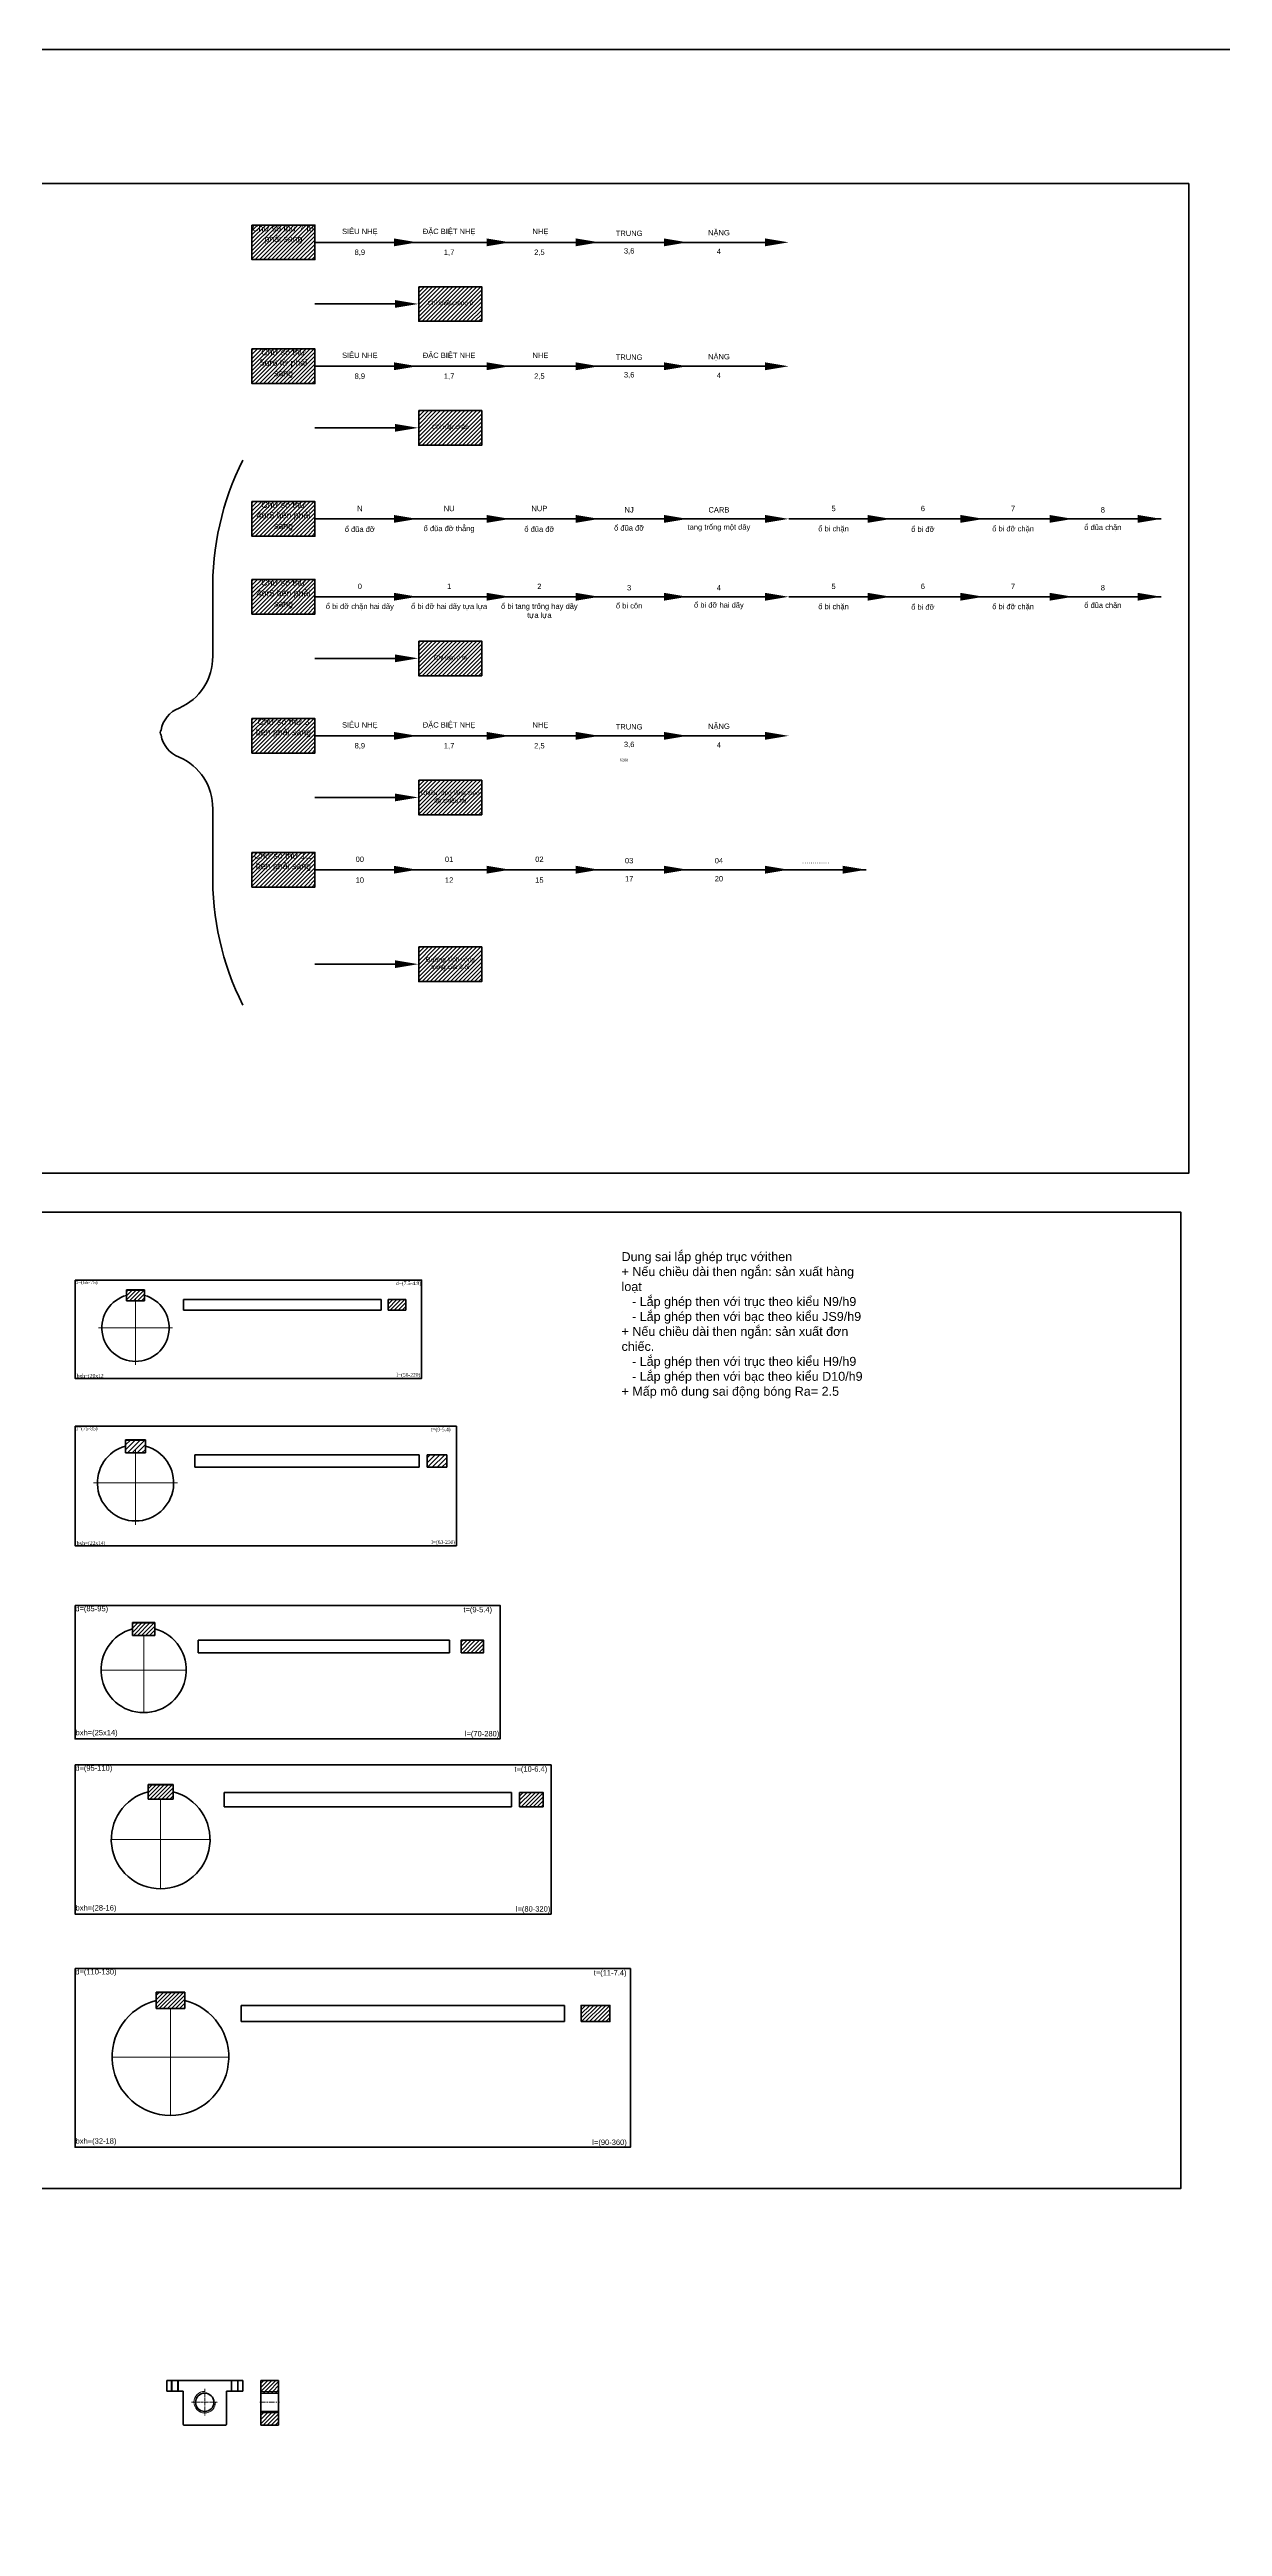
# Model space of a CAD drawing. Header units: millimetres. Extents: x -11382 to 23553, y -372 to 10786.
# Drawn here: x 4050 to 5356, y 3016 to 5775 of the extents above; entities that cross this region are included whole.
import ezdxf

# ---------------------------------------------------------------- set-up
doc = ezdxf.new("R2010")
doc.units = ezdxf.units.MM
doc.header["$LTSCALE"] = 0.2
doc.linetypes.add('CENTER', pattern=[50.8, 31.75, -6.35, 6.35, -6.35])
for name, color, linetype, lineweight in [('đường bao thấy', 7, 'Continuous', 40), ('đường mặt cắt', 160, 'Continuous', 15), ('đường nét mảnh', 220, 'Continuous', 15), ('đường nét tâm', 137, 'CENTER', 15)]:
    doc.layers.add(name, color=color, linetype=linetype, lineweight=lineweight)
doc.styles.add('nhat3', font='arial.ttf', dxfattribs={"height": 3})
doc.styles.add('nhat4', font='times.ttf', dxfattribs={"height": 4})
doc.styles.add('nhat5', font='arial.ttf', dxfattribs={"height": 10})
pattern_1 = [(45, (0, 32.9164), (-2.245064, 2.245064), [])]
pattern_2 = [(45, (7158.8117, -1391.164), (-2.245064, 2.245064), [])]

# ---------------------------------------------------------------- blocks, each defined once
blk = doc.blocks.new('gggg')
at = {"layer": 'đường bao thấy'}
for p, q in [((-185.9, -57.8), (-103.5, -57.8)), ((148.9, -57.8), (66.5, -57.8))]:
    blk.add_line(p, q, dxfattribs=at)
for centre, radius, start, end in [((-18.5, -4.4), 5, 56.4085, 123.5915), ((-102.5, 3.8), 61.6, 269.0894, 336.9823), ((-16, -31.8), 32, 99.576, 158.9387), ((-21.1, -31.8), 32, 21.0613, 80.424), ((65.5, 3.8), 61.6, 203.0177, 270.9106), ((-179.9, -375.2), 317.5, 88.9216, 116.6005), ((142.9, -375.2), 317.5, 63.3995, 91.0784)]:
    blk.add_arc(centre, radius, start, end, dxfattribs=at)

msp = doc.modelspace()

# ---------------------------------------------------------------- hatches: boundary and pattern name
at = {"layer": 'đường mặt cắt'}
h = msp.add_hatch(dxfattribs=at)
h.set_pattern_fill('ANSI31', color=256, style=0)
h.set_pattern_definition(pattern_2)
h.paths.add_polyline_path([(4304.854, 3178.329), (4284.854, 3178.329), (4284.854, 3166.129), (4304.854, 3166.129)])
h = msp.add_hatch(dxfattribs=at)
h.set_pattern_fill('ANSI31', color=256, style=0)
h.set_pattern_definition(pattern_2)
h.paths.add_polyline_path([(4284.854, 3166.129), (4284.854, 3164.153), (4304.854, 3164.153), (4304.854, 3166.129)])
h = msp.add_hatch(dxfattribs=at)
h.set_pattern_fill('ANSI31', color=256, style=0)
h.set_pattern_definition(pattern_2)
h.paths.add_polyline_path([(4304.854, 3142.129), (4304.854, 3143.753), (4284.854, 3143.753), (4284.854, 3142.129)])
h = msp.add_hatch(dxfattribs=at)
h.set_pattern_fill('ANSI31', color=256, style=0)
h.set_pattern_definition(pattern_2)
h.paths.add_polyline_path([(4284.854, 3142.129), (4284.854, 3128.329), (4304.854, 3128.329), (4304.854, 3142.129)])
at = {"layer": 'đường nét tâm'}
h = msp.add_hatch(dxfattribs=at)
h.set_pattern_fill('ANSI31', color=2, style=0)
h.set_pattern_definition([(45, (-185.877, 618.5478), (-2.245064, 2.245064), [])])
h.paths.add_polyline_path([(4345.279, 5541.262), (4345.279, 5579.802), (4275.125, 5579.802), (4275.125, 5541.262)])
h.paths.add_polyline_path([(4276.392, 5581.552), (4344.012, 5581.552), (4344.012, 5554.768), (4276.392, 5554.768)], flags=9)
h = msp.add_hatch(dxfattribs=at)
h.set_pattern_fill('ANSI31', color=2, style=0)
h.set_pattern_definition([(45, (0, 549.8562), (-2.245064, 2.245064), [])])
h.paths.add_polyline_path([(4531.156, 5472.57), (4531.156, 5511.111), (4461.002, 5511.111), (4461.002, 5472.57)])
h.paths.add_polyline_path([(4470.382, 5505.325), (4521.775, 5505.325), (4521.775, 5494.653), (4470.382, 5494.653)], flags=24)
h = msp.add_hatch(dxfattribs=at)
h.set_pattern_fill('ANSI31', color=80, style=0)
h.set_pattern_definition([(45, (-185.877, 480.504), (-2.245064, 2.245064), [])])
h.paths.add_polyline_path([(4345.279, 5403.218), (4345.279, 5441.759), (4275.125, 5441.759), (4275.125, 5403.218)])
h.paths.add_polyline_path([(4275.241, 5443.509), (4345.163, 5443.509), (4345.163, 5416.724), (4275.241, 5416.724)], flags=9)
h = msp.add_hatch(dxfattribs=at)
h.set_pattern_fill('ANSI31', color=80, style=0)
h.set_pattern_definition([(45, (0, 411.8123), (-2.245064, 2.245064), [])])
h.paths.add_polyline_path([(4531.156, 5334.526), (4531.156, 5373.067), (4461.002, 5373.067), (4461.002, 5334.526)])
h.paths.add_polyline_path([(4475.501, 5367.281), (4516.657, 5367.281), (4516.657, 5356.623), (4475.501, 5356.623)], flags=24)
h = msp.add_hatch(dxfattribs=at)
h.set_pattern_fill('ANSI31', color=4, style=0)
h.set_pattern_definition([(45, (-185.877, 310.4348), (-2.245064, 2.245064), [])])
h.paths.add_polyline_path([(4345.279, 5233.149), (4345.279, 5271.689), (4275.125, 5271.689), (4275.125, 5233.149)])
h.paths.add_polyline_path([(4275.382, 5273.439), (4345.021, 5273.439), (4345.021, 5246.655), (4275.382, 5246.655)], flags=9)
h = msp.add_hatch(dxfattribs=at)
h.set_pattern_fill('ANSI31', color=4, style=0)
h.set_pattern_definition([(45, (-185.877, 223.6767), (-2.245064, 2.245064), [])])
h.paths.add_polyline_path([(4345.279, 5146.391), (4345.279, 5184.931), (4275.125, 5184.931), (4275.125, 5146.391)])
h.paths.add_polyline_path([(4275.382, 5186.681), (4345.021, 5186.681), (4345.021, 5159.897), (4275.382, 5159.897)], flags=9)
h = msp.add_hatch(dxfattribs=at)
h.set_pattern_fill('ANSI31', color=4, style=0)
h.set_pattern_definition([(45, (0, 154.985), (-2.245064, 2.245064), [])])
h.paths.add_polyline_path([(4531.156, 5077.699), (4531.156, 5116.24), (4461.002, 5116.24), (4461.002, 5077.699)])
h.paths.add_polyline_path([(4476.698, 5110.454), (4515.46, 5110.454), (4515.46, 5100.142), (4476.698, 5100.142)], flags=24)
h = msp.add_hatch(dxfattribs=at)
h.set_pattern_fill('ANSI31', color=256, style=0)
h.set_pattern_definition([(45, (-185.877, 68.6916), (-2.245064, 2.245064), [])])
h.paths.add_polyline_path([(4345.279, 4991.406), (4345.279, 5029.946), (4275.125, 5029.946), (4275.125, 4991.406)])
h.paths.add_polyline_path([(4280.104, 5031.696), (4340.3, 5031.696), (4340.3, 5004.912), (4280.104, 5004.912)], flags=9)
h = msp.add_hatch(dxfattribs=at)
h.set_pattern_fill('ANSI31', color=256, style=0)
h.paths.add_polyline_path([(4531.156, 4922.714), (4531.156, 4961.255), (4461.002, 4961.255), (4461.002, 4922.714)])
h.paths.add_polyline_path([(4464.027, 4955.469), (4528.131, 4955.469), (4528.131, 4936.698), (4464.027, 4936.698)], flags=24)
h = msp.add_hatch(dxfattribs=at)
h.set_pattern_fill('ANSI31', color=6, style=0)
h.set_pattern_definition([(45, (-185.877, -80.454), (-2.245064, 2.245064), [])])
h.paths.add_polyline_path([(4345.279, 4842.26), (4345.279, 4880.801), (4275.125, 4880.801), (4275.125, 4842.26)])
h.paths.add_polyline_path([(4278.269, 4882.551), (4342.135, 4882.551), (4342.135, 4855.766), (4278.269, 4855.766)], flags=9)
h = msp.add_hatch(dxfattribs=at)
h.set_pattern_fill('ANSI31', color=6, style=0)
h.set_pattern_definition([(45, (0, -185.755), (-2.245064, 2.245064), [])])
h.paths.add_polyline_path([(4531.156, 4736.959), (4531.156, 4775.5), (4461.002, 4775.5), (4461.002, 4736.959)])
h.paths.add_polyline_path([(4460.142, 4769.714), (4532.015, 4769.714), (4532.015, 4753.527), (4460.142, 4753.527)], flags=9)
h = msp.add_hatch(dxfattribs=at)
h.set_pattern_fill('ANSI31', color=256, style=0)
h.paths.add_polyline_path([(4155.411, 4393.14), (4135.411, 4393.14), (4135.411, 4381.14), (4155.411, 4381.14)])
h = msp.add_hatch(dxfattribs=at)
h.set_pattern_fill('ANSI31', color=256, style=0)
h.paths.add_polyline_path([(4446.693, 4382.687), (4426.693, 4382.687), (4426.693, 4370.687), (4446.693, 4370.687)])
h = msp.add_hatch(dxfattribs=at)
h.set_pattern_fill('ANSI31', color=256, scale=1.2, style=0)
h.paths.add_polyline_path([(4156.411, 4211.882), (4156.411, 4225.882), (4134.411, 4225.882), (4134.411, 4211.882)])
h = msp.add_hatch(dxfattribs=at)
h.set_pattern_fill('ANSI31', color=256, scale=1.2, style=0)
h.paths.add_polyline_path([(4492.161, 4209.758), (4470.161, 4209.758), (4470.161, 4195.758), (4492.161, 4195.758)])
h = msp.add_hatch(dxfattribs=at)
h.set_pattern_fill('ANSI31', color=256, style=0)
h.paths.add_polyline_path([(4167.012, 4022.338), (4142.012, 4022.338), (4142.012, 4008.338), (4167.012, 4008.338)])
h = msp.add_hatch(dxfattribs=at)
h.set_pattern_fill('ANSI31', color=256, style=0)
h.paths.add_polyline_path([(4533.116, 4003.089), (4508.116, 4003.089), (4508.116, 3989.089), (4533.116, 3989.089)])
h = msp.add_hatch(dxfattribs=at)
h.set_pattern_fill('ANSI31', color=256, style=0)
h.set_pattern_definition(pattern_1)
h.paths.add_polyline_path([(4159.415, 3826.044), (4187.415, 3826.044), (4187.415, 3842.044), (4159.415, 3842.044)])
h = msp.add_hatch(dxfattribs=at)
h.set_pattern_fill('ANSI31', color=256, style=0)
h.set_pattern_definition(pattern_1)
h.paths.add_polyline_path([(4573.269, 3817.507), (4599.397, 3817.507), (4599.397, 3833.507), (4573.269, 3833.507)])
h = msp.add_hatch(dxfattribs=at)
h.set_pattern_fill('ANSI31', color=256, style=0)
h.paths.add_polyline_path([(4168.297, 3610.643), (4168.297, 3592.643), (4200.297, 3592.643), (4200.297, 3610.643)])
h = msp.add_hatch(dxfattribs=at)
h.set_pattern_fill('ANSI31', color=256, style=0)
h.paths.add_polyline_path([(4673.823, 3596.152), (4641.823, 3596.152), (4641.823, 3578.152), (4673.823, 3578.152)])

# ---------------------------------------------------------------- linework, layer by layer
at = {"layer": 'đường bao thấy'}
for p, q in [((4345.279, 5560.532), (4846.753, 5560.532)), ((4345.279, 5491.917), (4434.295, 5491.917)), ((4345.279, 5422.488), (4846.753, 5422.488)), ((4345.279, 5353.873), (4434.295, 5353.873)), ((4345.279, 5252.419), (4846.753, 5252.419)), ((4873.003, 5252.419), (5288.075, 5252.419)), ((4345.279, 5165.661), (4846.753, 5165.661)), ((4873.003, 5165.661), (5288.075, 5165.661)), ((4345.279, 5097.045), (4434.295, 5097.045)), ((4345.279, 5010.676), (4846.753, 5010.676)), ((4345.279, 4942.06), (4434.295, 4942.06)), ((4345.279, 4861.53), (4959.404, 4861.53)), ((4345.279, 4756.305), (4434.295, 4756.305)), ((4135.411, 4393.54), (4135.411, 4381.14)), ((4135.411, 4393.54), (4155.411, 4393.54)), ((4135.411, 4393.14), (4155.411, 4393.14)), ((4155.411, 4393.54), (4155.411, 4381.14)), ((4135.411, 4381.14), (4155.411, 4381.14)), ((4198.881, 4382.687), (4418.881, 4382.687)), ((4198.881, 4370.687), (4198.881, 4382.687)), ((4418.881, 4370.687), (4198.881, 4370.687)), ((4418.881, 4382.687), (4418.881, 4370.687)), ((4426.693, 4382.687), (4446.693, 4382.687)), ((4426.693, 4370.687), (4426.693, 4382.687)), ((4446.693, 4370.687), (4426.693, 4370.687)), ((4446.693, 4382.687), (4446.693, 4370.687)), ((4134.411, 4226.282), (4134.411, 4211.882)), ((4134.411, 4226.282), (4156.411, 4226.282)), ((4134.411, 4225.882), (4156.411, 4225.882)), ((4156.411, 4226.282), (4156.411, 4211.882)), ((4134.411, 4211.882), (4156.411, 4211.882)), ((4211.472, 4209.758), (4461.472, 4209.758)), ((4211.472, 4195.758), (4211.472, 4209.758)), ((4461.472, 4195.758), (4211.472, 4195.758)), ((4461.472, 4209.758), (4461.472, 4195.758)), ((4470.161, 4209.758), (4492.161, 4209.758)), ((4470.161, 4195.758), (4470.161, 4209.758)), ((4492.161, 4195.758), (4470.161, 4195.758)), ((4492.161, 4209.758), (4492.161, 4195.758)), ((4142.012, 4022.738), (4142.012, 4008.338)), ((4142.012, 4022.738), (4167.012, 4022.738)), ((4142.012, 4022.338), (4167.012, 4022.338)), ((4142.012, 4008.338), (4167.012, 4008.338)), ((4167.012, 4022.738), (4167.012, 4008.338)), ((4215.247, 4003.089), (4495.247, 4003.089)), ((4215.247, 3989.089), (4215.247, 4003.089)), ((4495.247, 4003.089), (4495.247, 3989.089)), ((4495.247, 3989.089), (4215.247, 3989.089)), ((4159.415, 3842.444), (4159.415, 3826.044)), ((4159.415, 3842.444), (4187.415, 3842.444)), ((4159.415, 3842.044), (4187.415, 3842.044)), ((4187.415, 3842.444), (4187.415, 3826.044)), ((4159.415, 3826.044), (4187.415, 3826.044)), ((4244.093, 3833.507), (4564.093, 3833.507)), ((4244.093, 3817.507), (4244.093, 3833.507)), ((4564.093, 3817.507), (4244.093, 3817.507)), ((4564.093, 3833.507), (4564.093, 3817.507)), ((4168.297, 3611.043), (4168.297, 3592.643)), ((4168.297, 3611.043), (4200.297, 3611.043)), ((4168.297, 3610.643), (4200.297, 3610.643)), ((4168.297, 3592.643), (4200.297, 3592.643)), ((4200.297, 3611.043), (4200.297, 3592.643)), ((4263.149, 3596.152), (4623.149, 3596.152)), ((4263.149, 3578.152), (4263.149, 3596.152)), ((4623.149, 3596.152), (4623.149, 3578.152)), ((4623.149, 3578.152), (4263.149, 3578.152)), ((4180.179, 3166.229), (4180.179, 3178.329)), ((4185.854, 3178.329), (4185.854, 3166.229)), ((4192.654, 3178.329), (4192.654, 3166.229)), ((4252.404, 3178.329), (4252.404, 3166.229)), ((4259.204, 3178.329), (4259.204, 3166.229)), ((4264.879, 3166.229), (4264.879, 3178.329)), ((4284.854, 3178.329), (4304.854, 3178.329)), ((4284.854, 3178.329), (4284.854, 3128.329)), ((4304.854, 3178.329), (4304.854, 3128.329)), ((4198.329, 3166.229), (4180.179, 3166.229)), ((4198.329, 3166.229), (4198.329, 3129.539)), ((4246.729, 3166.229), (4264.879, 3166.229)), ((4246.729, 3166.229), (4246.729, 3129.539)), ((4284.854, 3164.153), (4304.854, 3164.153)), ((4284.854, 3143.753), (4304.854, 3143.753)), ((4284.854, 3128.329), (4304.854, 3128.329))]:
    msp.add_line(p, q, dxfattribs=at)
at = {"layer": 'đường bao thấy', "ltscale": 0.5}
for p, q in [((4192.654, 3178.329), (4180.179, 3178.329)), ((4220.757, 3178.329), (4193.254, 3178.329)), ((4224.3, 3178.329), (4251.804, 3178.329)), ((4259.204, 3178.329), (4264.879, 3178.329)), ((4220.282, 3128.329), (4199.539, 3128.329)), ((4217.998, 3128.329), (4245.519, 3128.329))]:
    msp.add_line(p, q, dxfattribs=at)
msp.add_lwpolyline([(-1640.551, 5775.37), (7573.634, 5775.37), (7573.634, 1397.743), (-1640.551, 1397.743)], close=True, dxfattribs=at)
at = {"layer": 'đường bao thấy'}
for points in [[(3451.503, 5626.056), (5318.63, 5626.056), (5318.63, 4523.273), (3451.503, 4523.273)], [(4275.125, 5579.802), (4345.279, 5579.802), (4345.279, 5541.262), (4275.125, 5541.262)], [(4461.002, 5511.111), (4531.156, 5511.111), (4531.156, 5472.57), (4461.002, 5472.57)], [(4275.125, 5441.759), (4345.279, 5441.759), (4345.279, 5403.218), (4275.125, 5403.218)], [(4461.002, 5373.067), (4531.156, 5373.067), (4531.156, 5334.526), (4461.002, 5334.526)], [(4275.125, 5271.689), (4345.279, 5271.689), (4345.279, 5233.149), (4275.125, 5233.149)], [(4275.125, 5184.931), (4345.279, 5184.931), (4345.279, 5146.391), (4275.125, 5146.391)], [(4461.002, 5116.24), (4531.156, 5116.24), (4531.156, 5077.699), (4461.002, 5077.699)], [(4275.125, 5029.946), (4345.279, 5029.946), (4345.279, 4991.406), (4275.125, 4991.406)], [(4461.002, 4961.255), (4531.156, 4961.255), (4531.156, 4922.714), (4461.002, 4922.714)], [(4275.125, 4880.801), (4345.279, 4880.801), (4345.279, 4842.26), (4275.125, 4842.26)], [(4461.002, 4775.5), (4531.156, 4775.5), (4531.156, 4736.959), (4461.002, 4736.959)], [(3451.503, 4480.038), (5309.692, 4480.038), (5309.692, 3392.138), (3451.503, 3392.138)], [(4078.098, 4404.363), (4464.026, 4404.363), (4464.026, 4294.722), (4078.098, 4294.722)], [(4078.098, 4241.462), (4502.83, 4241.462), (4502.83, 4108.354), (4078.098, 4108.354)], [(4078.098, 4041.729), (4551.59, 4041.729), (4551.59, 3893.08), (4078.098, 3893.08)], [(4508.116, 3989.089), (4533.116, 3989.089), (4533.116, 4003.089), (4508.116, 4003.089)], [(4078.098, 3864.122), (4608.417, 3864.122), (4608.417, 3697.873), (4078.098, 3697.873)], [(4573.269, 3833.507), (4599.397, 3833.507), (4599.397, 3817.507), (4573.269, 3817.507)], [(4078.098, 3637.097), (4696.649, 3637.097), (4696.649, 3438.064), (4078.098, 3438.064)], [(4641.823, 3578.152), (4673.823, 3578.152), (4673.823, 3596.152), (4641.823, 3596.152)]]:
    msp.add_lwpolyline(points, close=True, dxfattribs=at)
for points in [[(4222.529, 3178.329), (4192.654, 3178.329)], [(4222.529, 3178.329), (4259.204, 3178.329)]]:
    msp.add_lwpolyline(points, dxfattribs=at)
msp.add_circle((4222.529, 3153.953), 10.2, dxfattribs=at)
for centre, radius, start, end in [((4145.411, 4351.14), 37.5, 105.46601, 74.53399), ((4145.411, 4178.382), 42.5, 105.000266, 74.999734), ((4154.512, 3969.838), 47.5, 105.257523, 74.742477), ((4173.415, 3781.044), 55, 104.746653, 75.253347), ((4184.297, 3538.643), 65, 104.250033, 75.749967)]:
    msp.add_arc(centre, radius, start, end, dxfattribs=at)
at = {"layer": 'đường bao thấy', "ltscale": 0.5}
for centre, start, end in [((4199.539, 3129.539), 180, 270), ((4245.519, 3129.539), 270, 0)]:
    msp.add_arc(centre, 1.21, start, end, dxfattribs=at)
at = {"layer": 'đường bao thấy'}
for points in [[(4433.204, 5564.907), (4433.204, 5556.157), (4459.454, 5560.532)], [(4536.51, 5564.907), (4536.51, 5556.157), (4562.76, 5560.532)], [(4635.854, 5564.907), (4635.854, 5556.157), (4662.104, 5560.532)], [(4734.101, 5564.907), (4734.101, 5556.157), (4760.351, 5560.532)], [(4846.753, 5564.907), (4846.753, 5556.157), (4873.003, 5560.532)], [(4434.295, 5496.292), (4434.295, 5487.542), (4460.545, 5491.917)], [(4433.204, 5426.863), (4433.204, 5418.113), (4459.454, 5422.488)], [(4536.51, 5426.863), (4536.51, 5418.113), (4562.76, 5422.488)], [(4635.854, 5426.863), (4635.854, 5418.113), (4662.104, 5422.488)], [(4734.101, 5426.863), (4734.101, 5418.113), (4760.351, 5422.488)], [(4846.753, 5426.863), (4846.753, 5418.113), (4873.003, 5422.488)], [(4434.295, 5358.248), (4434.295, 5349.498), (4460.545, 5353.873)], [(4433.204, 5256.794), (4433.204, 5248.044), (4459.454, 5252.419)], [(4536.51, 5256.794), (4536.51, 5248.044), (4562.76, 5252.419)], [(4635.854, 5256.794), (4635.854, 5248.044), (4662.104, 5252.419)], [(4734.101, 5256.794), (4734.101, 5248.044), (4760.351, 5252.419)], [(4846.753, 5256.794), (4846.753, 5248.044), (4873.003, 5252.419)], [(4960.928, 5256.794), (4960.928, 5248.044), (4987.178, 5252.419)], [(5064.234, 5256.794), (5064.234, 5248.044), (5090.484, 5252.419)], [(5163.578, 5256.794), (5163.578, 5248.044), (5189.828, 5252.419)], [(5261.825, 5256.794), (5261.825, 5248.044), (5288.075, 5252.419)], [(4433.204, 5170.036), (4433.204, 5161.286), (4459.454, 5165.661)], [(4536.51, 5170.036), (4536.51, 5161.286), (4562.76, 5165.661)], [(4635.854, 5170.036), (4635.854, 5161.286), (4662.104, 5165.661)], [(4734.101, 5170.036), (4734.101, 5161.286), (4760.351, 5165.661)], [(4846.753, 5170.036), (4846.753, 5161.286), (4873.003, 5165.661)], [(4960.928, 5170.036), (4960.928, 5161.286), (4987.178, 5165.661)], [(5064.234, 5170.036), (5064.234, 5161.286), (5090.484, 5165.661)], [(5163.578, 5170.036), (5163.578, 5161.286), (5189.828, 5165.661)], [(5261.825, 5170.036), (5261.825, 5161.286), (5288.075, 5165.661)], [(4434.295, 5101.42), (4434.295, 5092.67), (4460.545, 5097.045)], [(4433.204, 5015.051), (4433.204, 5006.301), (4459.454, 5010.676)], [(4536.51, 5015.051), (4536.51, 5006.301), (4562.76, 5010.676)], [(4635.854, 5015.051), (4635.854, 5006.301), (4662.104, 5010.676)], [(4734.101, 5015.051), (4734.101, 5006.301), (4760.351, 5010.676)], [(4846.753, 5015.051), (4846.753, 5006.301), (4873.003, 5010.676)], [(4434.295, 4946.435), (4434.295, 4937.685), (4460.545, 4942.06)], [(4433.204, 4865.905), (4433.204, 4857.155), (4459.454, 4861.53)], [(4536.51, 4865.905), (4536.51, 4857.155), (4562.76, 4861.53)], [(4635.854, 4865.905), (4635.854, 4857.155), (4662.104, 4861.53)], [(4734.101, 4865.905), (4734.101, 4857.155), (4760.351, 4861.53)], [(4846.753, 4865.905), (4846.753, 4857.155), (4873.003, 4861.53)], [(4933.154, 4865.905), (4933.154, 4857.155), (4959.404, 4861.53)], [(4434.295, 4760.68), (4434.295, 4751.93), (4460.545, 4756.305)]]:
    msp.add_solid(points, dxfattribs=at)
at = {"layer": 'đường mặt cắt'}
for p, q in [((4145.411, 4384.14), (4145.411, 4309.89)), ((4104.161, 4351.14), (4186.661, 4351.14)), ((4145.411, 4215.232), (4145.411, 4131.632)), ((4098.661, 4178.382), (4192.161, 4178.382)), ((4154.512, 4008.338), (4154.512, 3922.338)), ((4107.012, 3969.838), (4202.012, 3969.838)), ((4173.415, 3826.044), (4173.415, 3726.044)), ((4118.415, 3781.044), (4228.415, 3781.044)), ((4184.297, 3592.643), (4184.297, 3473.643)), ((4119.297, 3538.643), (4249.297, 3538.643))]:
    msp.add_line(p, q, dxfattribs=at)
at = {"layer": 'đường nét mảnh'}
for p, q in [((4185.254, 3166.229), (4185.254, 3178.329)), ((4193.254, 3166.229), (4193.254, 3178.329)), ((4251.804, 3166.229), (4251.804, 3178.329)), ((4259.804, 3166.229), (4259.804, 3178.329)), ((4284.854, 3166.129), (4304.854, 3166.129)), ((4284.854, 3142.129), (4304.854, 3142.129))]:
    msp.add_line(p, q, dxfattribs=at)
msp.add_arc((4222.529, 3154.129), 12, 90, 0, dxfattribs=at)
at = {"layer": 'đường nét tâm', "ltscale": 0.5}
for p, q in [((4207.888, 3154.129), (4237.17, 3154.129)), ((4222.529, 3168.77), (4222.529, 3139.135)), ((4222.529, 3168.77), (4222.529, 3139.135))]:
    msp.add_line(p, q, dxfattribs=at)
at = {"layer": 'đường nét tâm'}
msp.add_line((4283.854, 3153.953), (4305.854, 3153.953), dxfattribs=at)

# ---------------------------------------------------------------- block references
at = {"layer": 'đường bao thấy', "rotation": 90}
msp.add_blockref('gggg', (4173.628, 5032.854), dxfattribs=at)

# ---------------------------------------------------------------- texts
at = {"layer": 'đường bao thấy'}
for s, insert, char_height, width, attachment_point, style in [('Chữ số thứ 7 từ phải sang', (4310.202, 5579.802), 7, 70.15392, 2, 'nhat3'), ('SIÊU NHẸ', (4395.279, 5572.093), 6, 98.94773, 5, 'nhat3'), ('ĐẶC BIỆT NHẸ', (4494.753, 5572.093), 6, 98.94773, 5, 'nhat3'), (' NHẸ', (4595.279, 5572.093), 6, 98.94773, 5, 'nhat3'), ('NẶNG', (4795.279, 5570.591), 6, 98.94773, 5, 'nhat3'), ('8,9', (4395.279, 5548.971), 6, 98.94773, 5, 'nhat3'), ('1,7', (4494.753, 5548.971), 6, 98.94773, 5, 'nhat3'), ('2,5', (4595.279, 5548.971), 6, 98.94773, 5, 'nhat3'), ('TRUNG', (4695.279, 5570.591), 6, 98.94773, 5, 'nhat3'), ('3,6', (4695.279, 5550.473), 6, 98.94773, 5, 'nhat3'), ('4', (4795.279, 5550.473), 6, 98.94773, 5, 'nhat3'), ('Chỉ chiều rộng ổ ', (4496.079, 5492.306), 5, 70.15392, 5, 'nhat3'), ('Chữ số thứ 5or6 từ phải sang', (4310.202, 5441.759), 7, 70.15392, 2, 'nhat3'), ('SIÊU NHẸ', (4395.279, 5434.049), 6, 98.94773, 5, 'nhat3'), ('ĐẶC BIỆT NHẸ', (4494.753, 5434.049), 6, 98.94773, 5, 'nhat3'), (' NHẸ', (4595.279, 5434.049), 6, 98.94773, 5, 'nhat3'), ('NẶNG', (4795.279, 5432.548), 6, 98.94773, 5, 'nhat3'), ('8,9', (4395.279, 5410.927), 6, 98.94773, 5, 'nhat3'), ('1,7', (4494.753, 5410.927), 6, 98.94773, 5, 'nhat3'), ('2,5', (4595.279, 5410.927), 6, 98.94773, 5, 'nhat3'), ('TRUNG', (4695.279, 5432.548), 6, 98.94773, 5, 'nhat3'), ('3,6', (4695.279, 5412.429), 6, 98.94773, 5, 'nhat3'), ('4', (4795.279, 5412.429), 6, 98.94773, 5, 'nhat3'), ('Chỉ nắp chặn ', (4496.079, 5354.262), 5, 70.15392, 5, 'nhat3'), ('Chữ số thứ 4or5 bên phải sang', (4310.202, 5271.689), 7, 70.15392, 2, 'nhat3'), ('ổ đũa đỡ', (4395.279, 5240.858), 6, 98.94773, 5, 'nhat3'), ('N', (4395.279, 5263.98), 6, 98.94773, 5, 'nhat3'), ('ổ đũa đỡ thẳng', (4494.753, 5240.858), 6, 98.94773, 5, 'nhat3'), ('NU', (4494.753, 5263.98), 6, 98.94773, 5, 'nhat3'), ('ổ đũa đỡ', (4595.279, 5240.955), 6, 98.94773, 5, 'nhat3'), ('NUP', (4595.279, 5263.98), 6, 98.94773, 5, 'nhat3'), ('ổ đũa đỡ', (4695.279, 5242.36), 6, 98.94773, 5, 'nhat3'), ('NJ', (4695.279, 5262.478), 6, 98.94773, 5, 'nhat3'), ('tang trống một dãy', (4795.279, 5242.36), 6, 98.94773, 5, 'nhat3'), ('CARB', (4795.279, 5262.478), 6, 98.94773, 5, 'nhat3'), ('ổ bi chặn', (4923.003, 5240.858), 6, 98.94773, 5, 'nhat3'), ('5', (4923.003, 5263.98), 6, 98.94773, 5, 'nhat3'), ('ổ bi đỡ', (5022.477, 5240.858), 6, 98.94773, 5, 'nhat3'), ('6', (5022.477, 5263.98), 6, 98.94773, 5, 'nhat3'), ('ổ bi đỡ chặn', (5123.003, 5240.858), 6, 98.94773, 5, 'nhat3'), ('7', (5123.003, 5263.98), 6, 98.94773, 5, 'nhat3'), ('ổ đũa chặn', (5223.003, 5242.36), 6, 98.94773, 5, 'nhat3'), ('8', (5223.003, 5262.478), 6, 98.94773, 5, 'nhat3'), ('Chữ số thứ 4or5 bên phải sang', (4310.202, 5184.931), 7, 70.15392, 2, 'nhat3'), ('0', (4395.279, 5177.222), 6, 98.94773, 5, 'nhat3'), ('1', (4494.753, 5177.222), 6, 98.94773, 5, 'nhat3'), ('2', (4595.279, 5177.222), 6, 98.94773, 5, 'nhat3'), ('3', (4695.279, 5175.72), 6, 98.94773, 5, 'nhat3'), ('4', (4795.279, 5175.72), 6, 98.94773, 5, 'nhat3'), ('5', (4923.003, 5177.222), 6, 98.94773, 5, 'nhat3'), ('6', (5022.477, 5177.222), 6, 98.94773, 5, 'nhat3'), ('7', (5123.003, 5177.222), 6, 98.94773, 5, 'nhat3'), ('8', (5223.003, 5175.72), 6, 98.94773, 5, 'nhat3'), ('ổ bi đỡ chặn hai dãy', (4395.279, 5154.1), 6, 98.94773, 5, 'nhat3'), ('ổ bi đỡ hai dãy tựa lựa', (4494.753, 5154.1), 6, 98.94773, 5, 'nhat3'), ('ổ bi tang trống hay dãy tựa lựa', (4595.279, 5149.46), 6, 98.94773, 5, 'nhat3'), ('ổ bi côn', (4695.279, 5155.602), 6, 98.94773, 5, 'nhat3'), ('ổ bi đỡ hai dãy', (4795.279, 5155.602), 6, 98.94773, 5, 'nhat3'), ('ổ bi chặn', (4923.003, 5154.1), 6, 98.94773, 5, 'nhat3'), ('ổ bi đỡ', (5022.477, 5154.1), 6, 98.94773, 5, 'nhat3'), ('ổ bi đỡ chặn', (5123.003, 5154.1), 6, 98.94773, 5, 'nhat3'), ('ổ đũa chặn', (5223.003, 5155.602), 6, 98.94773, 5, 'nhat3'), ('Chỉ loại ổ bi', (4496.079, 5097.435), 5, 70.15392, 5, 'nhat3'), ('Chữ số thứ 3 bên phải sang', (4310.202, 5029.946), 7, 70.15392, 2, 'nhat3'), ('SIÊU NHẸ', (4395.279, 5022.237), 6, 98.94773, 5, 'nhat3'), ('ĐẶC BIỆT NHẸ', (4494.753, 5022.237), 6, 98.94773, 5, 'nhat3'), (' NHẸ', (4595.279, 5022.237), 6, 98.94773, 5, 'nhat3'), ('TRUNG', (4695.279, 5020.735), 6, 98.94773, 5, 'nhat3'), ('NẶNG', (4795.279, 5020.735), 6, 98.94773, 5, 'nhat3'), ('8,9', (4395.279, 4999.115), 6, 98.94773, 5, 'nhat3'), ('1,7', (4494.753, 4999.115), 6, 98.94773, 5, 'nhat3'), ('2,5', (4595.279, 4999.115), 6, 98.94773, 5, 'nhat3'), ('3,6', (4695.279, 5000.617), 6, 98.94773, 5, 'nhat3'), ('4', (4795.279, 5000.617), 6, 98.94773, 5, 'nhat3'), ('Chiều rộng tăng theo độ chiệu tải', (4496.079, 4942.449), 5, 70.15392, 5, 'nhat3'), ('Chữ số thứ 1,2 bên phải sang', (4310.202, 4880.801), 7, 70.15392, 2, 'nhat3'), ('00', (4395.279, 4873.091), 6, 98.94773, 5, 'nhat3'), ('01', (4494.753, 4873.091), 6, 98.94773, 5, 'nhat3'), ('02', (4595.279, 4873.091), 6, 98.94773, 5, 'nhat3'), ('03', (4695.279, 4871.59), 6, 98.94773, 5, 'nhat3'), ('04', (4795.279, 4871.59), 6, 98.94773, 5, 'nhat3'), ('.............', (4903.078, 4871.59), 6, 112.65165, 5, 'nhat3'), ('10', (4395.279, 4849.969), 6, 98.94773, 5, 'nhat3'), ('12', (4494.753, 4849.969), 6, 98.94773, 5, 'nhat3'), ('15', (4595.279, 4849.969), 6, 98.94773, 5, 'nhat3'), ('17', (4695.279, 4851.471), 6, 98.94773, 5, 'nhat3'), ('20', (4795.279, 4851.471), 6, 98.94773, 5, 'nhat3'), ('Đường kính vòng trong của ô bi', (4496.079, 4756.695), 5, 70.15392, 5, 'nhat3'), ('{\\C1;Dung sai lắp ghép trục vớithen\\P+ Nếu chiều dài then ngắn: sản xuất hàng loạt\\P   - Lắp ghép then với trục theo kiểu N9/h9\\P   - Lắp ghép then với bạc theo kiểu JS9/h9\\P+ Nếu chiều dài then ngắn: sản xuất đơn chiếc.\\P   - Lắp ghép then với trục theo kiểu H9/h9\\P   - Lắp ghép then với bạc theo kiểu D10/h9\\P+ Mấp mô dung sai động bóng Ra= 2.5}', (4686.823, 4435.43), 10, 258.30181, 1, 'nhat3'), ('d=(65-75)', (4078.32, 4403.889), 4, 10.53139, 1, 'nhat4'), ('d=(7.5-4.9)', (4435.621, 4402.787), 4, 10.53139, 1, 'nhat4'), ('bxh=(20x12', (4079.904, 4299.67), 4, 10.53139, 1, 'nhat4'), ('l=(56-220)', (4436.107, 4300.736), 4, 10.53139, 1, 'nhat4'), ('d=(75-85)', (4078.32, 4240.988), 4, 10.53139, 1, 'nhat4'), ('t=(9-5.4)', (4474.425, 4239.886), 4, 10.53139, 1, 'nhat4'), ('bxh=(22x14)', (4079.904, 4113.302), 4, 10.53139, 1, 'nhat4'), ('l=(63-250)', (4474.911, 4114.369), 4, 10.53139, 1, 'nhat4'), ('d=(85-95)', (4078.32, 4041.255), 6, 10.53139, 1, 'nhat5'), ('t=(9-5.4)', (4510.675, 4040.152), 6, 23.04194, 1, 'nhat5'), ('bxh=(25x14)', (4078.674, 3903.095), 6, 10.53139, 1, 'nhat5'), ('l=(70-280)', (4512.228, 3901.905), 6, 10.53139, 1, 'nhat5'), ('d=(95-110)', (4078.32, 3863.647), 6, 10.53139, 1, 'nhat5'), ('t=(10-6.4)', (4567.502, 3862.545), 6, 23.04194, 1, 'nhat5'), ('bxh=(28-16)', (4078.674, 3707.888), 6, 10.53139, 1, 'nhat5'), ('l=(80-320)', (4569.055, 3706.698), 6, 10.53139, 1, 'nhat5'), ('d=(110-130)', (4078.32, 3636.623), 6, 10.53139, 1, 'nhat5'), ('t=(11-7.4)', (4655.845, 3635.521), 6, 57.96104, 1, 'nhat5'), ('bxh=(32-18)', (4078.674, 3448.079), 6, 10.53139, 1, 'nhat5'), ('l=(90-360)', (4654.232, 3446.671), 6, 10.53139, 1, 'nhat5')]:
    msp.add_mtext(s, dxfattribs=dict(at, insert=insert, char_height=char_height, width=width, attachment_point=attachment_point, style=style))
at = {"layer": 'đường bao thấy', "ltscale": 0.5, "insert": (4685.062, 4985.403), "char_height": 3, "width": 13.85033, "attachment_point": 1, "style": 'nhat3'}
msp.add_mtext('6208', dxfattribs=at)

doc.saveas('drawing.dxf')
